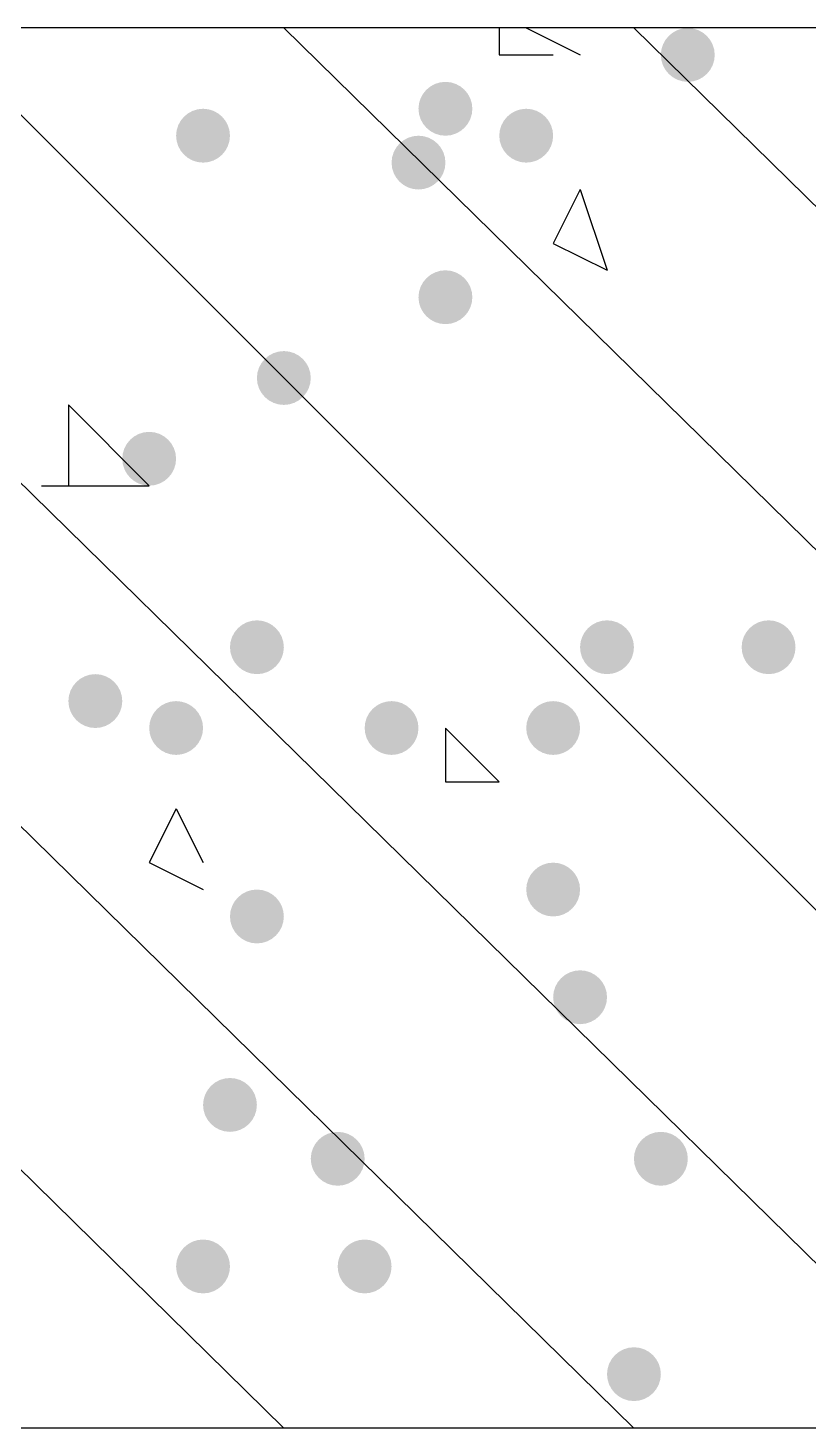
# Model space of a CAD drawing. Header units: inches. Extents: x 11 to 286, y 6 to 196.
# Drawn here: x 93.169 to 94.396, y 91.75 to 93.952 of the extents above; entities that cross this region are included whole.
import ezdxf

# ---------------------------------------------------------------- set-up
doc = ezdxf.new("R2010")
doc.units = ezdxf.units.IN
doc.header["$MEASUREMENT"] = 0
doc.layers.add('PDF_几何图形', color=7, linetype='Continuous')
doc.layers.add('PDF_实体填充', color=7, linetype='Continuous', true_color=0xffffff)

msp = doc.modelspace()

# ---------------------------------------------------------------- hatches: boundary and pattern name
at = {"layer": 'PDF_实体填充', "transparency": 33554559}
h = msp.add_hatch(color=7, dxfattribs=at)
edge = h.paths.add_edge_path(flags=0)
edge.add_spline(control_points=[(94.2481, 93.9094), (94.2481, 93.8862), (94.2291, 93.8671), (94.2058, 93.8671)], knot_values=[0, 0, 0, 0, 1, 1, 1, 1], degree=3, periodic=0)
edge.add_spline(control_points=[(94.2058, 93.8671), (94.1825, 93.8671), (94.1634, 93.8862), (94.1634, 93.9094)], knot_values=[0, 0, 0, 0, 1, 1, 1, 1], degree=3, periodic=0)
edge.add_line((94.1634, 93.9094), (94.1634, 93.9094))
edge.add_spline(control_points=[(94.1634, 93.9094), (94.1634, 93.9327), (94.1825, 93.9518), (94.2058, 93.9518)], knot_values=[0, 0, 0, 0, 1, 1, 1, 1], degree=3, periodic=0)
edge.add_spline(control_points=[(94.2058, 93.9518), (94.2291, 93.9518), (94.2481, 93.9327), (94.2481, 93.9094)], knot_values=[0, 0, 0, 0, 1, 1, 1, 1], degree=3, periodic=0)
edge.add_line((94.2481, 93.9094), (94.2481, 93.9094))
edge.add_line((94.2481, 93.9094), (94.2481, 93.9094))
h = msp.add_hatch(color=7, dxfattribs=at)
edge = h.paths.add_edge_path(flags=0)
edge.add_spline(control_points=[(93.8671, 93.8248), (93.8671, 93.8015), (93.8481, 93.7824), (93.8248, 93.7824)], knot_values=[0, 0, 0, 0, 1, 1, 1, 1], degree=3, periodic=0)
edge.add_spline(control_points=[(93.8248, 93.7824), (93.8015, 93.7824), (93.7824, 93.8015), (93.7824, 93.8248)], knot_values=[0, 0, 0, 0, 1, 1, 1, 1], degree=3, periodic=0)
edge.add_line((93.7824, 93.8248), (93.7824, 93.8248))
edge.add_spline(control_points=[(93.7824, 93.8248), (93.7824, 93.8481), (93.8015, 93.8671), (93.8248, 93.8671)], knot_values=[0, 0, 0, 0, 1, 1, 1, 1], degree=3, periodic=0)
edge.add_spline(control_points=[(93.8248, 93.8671), (93.8481, 93.8671), (93.8671, 93.8481), (93.8671, 93.8248)], knot_values=[0, 0, 0, 0, 1, 1, 1, 1], degree=3, periodic=0)
edge.add_line((93.8671, 93.8248), (93.8671, 93.8248))
edge.add_line((93.8671, 93.8248), (93.8671, 93.8248))
h = msp.add_hatch(color=7, dxfattribs=at)
edge = h.paths.add_edge_path(flags=0)
edge.add_spline(control_points=[(93.4861, 93.7824), (93.4861, 93.7592), (93.4671, 93.7401), (93.4438, 93.7401)], knot_values=[0, 0, 0, 0, 1, 1, 1, 1], degree=3, periodic=0)
edge.add_spline(control_points=[(93.4438, 93.7401), (93.4205, 93.7401), (93.4014, 93.7592), (93.4014, 93.7824)], knot_values=[0, 0, 0, 0, 1, 1, 1, 1], degree=3, periodic=0)
edge.add_line((93.4014, 93.7824), (93.4014, 93.7824))
edge.add_spline(control_points=[(93.4014, 93.7824), (93.4014, 93.8057), (93.4205, 93.8248), (93.4438, 93.8248)], knot_values=[0, 0, 0, 0, 1, 1, 1, 1], degree=3, periodic=0)
edge.add_spline(control_points=[(93.4438, 93.8248), (93.4671, 93.8248), (93.4861, 93.8057), (93.4861, 93.7824)], knot_values=[0, 0, 0, 0, 1, 1, 1, 1], degree=3, periodic=0)
edge.add_line((93.4861, 93.7824), (93.4861, 93.7824))
edge.add_line((93.4861, 93.7824), (93.4861, 93.7824))
h = msp.add_hatch(color=7, dxfattribs=at)
edge = h.paths.add_edge_path(flags=0)
edge.add_spline(control_points=[(93.9941, 93.7824), (93.9941, 93.7592), (93.9751, 93.7401), (93.9518, 93.7401)], knot_values=[0, 0, 0, 0, 1, 1, 1, 1], degree=3, periodic=0)
edge.add_spline(control_points=[(93.9518, 93.7401), (93.9285, 93.7401), (93.9094, 93.7592), (93.9094, 93.7824)], knot_values=[0, 0, 0, 0, 1, 1, 1, 1], degree=3, periodic=0)
edge.add_line((93.9094, 93.7824), (93.9094, 93.7824))
edge.add_spline(control_points=[(93.9094, 93.7824), (93.9094, 93.8057), (93.9285, 93.8248), (93.9518, 93.8248)], knot_values=[0, 0, 0, 0, 1, 1, 1, 1], degree=3, periodic=0)
edge.add_spline(control_points=[(93.9518, 93.8248), (93.9751, 93.8248), (93.9941, 93.8057), (93.9941, 93.7824)], knot_values=[0, 0, 0, 0, 1, 1, 1, 1], degree=3, periodic=0)
edge.add_line((93.9941, 93.7824), (93.9941, 93.7824))
edge.add_line((93.9941, 93.7824), (93.9941, 93.7824))
h = msp.add_hatch(color=7, dxfattribs=at)
edge = h.paths.add_edge_path(flags=0)
edge.add_spline(control_points=[(93.8248, 93.7401), (93.8248, 93.7168), (93.8057, 93.6978), (93.7824, 93.6978)], knot_values=[0, 0, 0, 0, 1, 1, 1, 1], degree=3, periodic=0)
edge.add_spline(control_points=[(93.7824, 93.6978), (93.7592, 93.6978), (93.7401, 93.7168), (93.7401, 93.7401)], knot_values=[0, 0, 0, 0, 1, 1, 1, 1], degree=3, periodic=0)
edge.add_line((93.7401, 93.7401), (93.7401, 93.7401))
edge.add_spline(control_points=[(93.7401, 93.7401), (93.7401, 93.7634), (93.7592, 93.7824), (93.7824, 93.7824)], knot_values=[0, 0, 0, 0, 1, 1, 1, 1], degree=3, periodic=0)
edge.add_spline(control_points=[(93.7824, 93.7824), (93.8057, 93.7824), (93.8248, 93.7634), (93.8248, 93.7401)], knot_values=[0, 0, 0, 0, 1, 1, 1, 1], degree=3, periodic=0)
edge.add_line((93.8248, 93.7401), (93.8248, 93.7401))
edge.add_line((93.8248, 93.7401), (93.8248, 93.7401))
h = msp.add_hatch(color=7, dxfattribs=at)
edge = h.paths.add_edge_path(flags=0)
edge.add_spline(control_points=[(93.8671, 93.5284), (93.8671, 93.5052), (93.8481, 93.4861), (93.8248, 93.4861)], knot_values=[0, 0, 0, 0, 1, 1, 1, 1], degree=3, periodic=0)
edge.add_spline(control_points=[(93.8248, 93.4861), (93.8015, 93.4861), (93.7824, 93.5052), (93.7824, 93.5284)], knot_values=[0, 0, 0, 0, 1, 1, 1, 1], degree=3, periodic=0)
edge.add_line((93.7824, 93.5284), (93.7824, 93.5284))
edge.add_spline(control_points=[(93.7824, 93.5284), (93.7824, 93.5517), (93.8015, 93.5708), (93.8248, 93.5708)], knot_values=[0, 0, 0, 0, 1, 1, 1, 1], degree=3, periodic=0)
edge.add_spline(control_points=[(93.8248, 93.5708), (93.8481, 93.5708), (93.8671, 93.5517), (93.8671, 93.5284)], knot_values=[0, 0, 0, 0, 1, 1, 1, 1], degree=3, periodic=0)
edge.add_line((93.8671, 93.5284), (93.8671, 93.5284))
edge.add_line((93.8671, 93.5284), (93.8671, 93.5284))
h = msp.add_hatch(color=7, dxfattribs=at)
edge = h.paths.add_edge_path(flags=0)
edge.add_spline(control_points=[(93.6131, 93.4014), (93.6131, 93.3782), (93.5941, 93.3591), (93.5708, 93.3591)], knot_values=[0, 0, 0, 0, 1, 1, 1, 1], degree=3, periodic=0)
edge.add_spline(control_points=[(93.5708, 93.3591), (93.5475, 93.3591), (93.5284, 93.3782), (93.5284, 93.4014)], knot_values=[0, 0, 0, 0, 1, 1, 1, 1], degree=3, periodic=0)
edge.add_line((93.5284, 93.4014), (93.5284, 93.4014))
edge.add_spline(control_points=[(93.5284, 93.4014), (93.5284, 93.4247), (93.5475, 93.4438), (93.5708, 93.4438)], knot_values=[0, 0, 0, 0, 1, 1, 1, 1], degree=3, periodic=0)
edge.add_spline(control_points=[(93.5708, 93.4438), (93.5941, 93.4438), (93.6131, 93.4247), (93.6131, 93.4014)], knot_values=[0, 0, 0, 0, 1, 1, 1, 1], degree=3, periodic=0)
edge.add_line((93.6131, 93.4014), (93.6131, 93.4014))
edge.add_line((93.6131, 93.4014), (93.6131, 93.4014))
h = msp.add_hatch(color=7, dxfattribs=at)
edge = h.paths.add_edge_path(flags=0)
edge.add_spline(control_points=[(93.4014, 93.2744), (93.4014, 93.2512), (93.3824, 93.2321), (93.3591, 93.2321)], knot_values=[0, 0, 0, 0, 1, 1, 1, 1], degree=3, periodic=0)
edge.add_spline(control_points=[(93.3591, 93.2321), (93.3358, 93.2321), (93.3168, 93.2512), (93.3168, 93.2744)], knot_values=[0, 0, 0, 0, 1, 1, 1, 1], degree=3, periodic=0)
edge.add_line((93.3168, 93.2744), (93.3168, 93.2744))
edge.add_spline(control_points=[(93.3168, 93.2744), (93.3168, 93.2977), (93.3358, 93.3168), (93.3591, 93.3168)], knot_values=[0, 0, 0, 0, 1, 1, 1, 1], degree=3, periodic=0)
edge.add_spline(control_points=[(93.3591, 93.3168), (93.3824, 93.3168), (93.4014, 93.2977), (93.4014, 93.2744)], knot_values=[0, 0, 0, 0, 1, 1, 1, 1], degree=3, periodic=0)
edge.add_line((93.4014, 93.2744), (93.4014, 93.2744))
edge.add_line((93.4014, 93.2744), (93.4014, 93.2744))
h = msp.add_hatch(color=7, dxfattribs=at)
edge = h.paths.add_edge_path(flags=0)
edge.add_spline(control_points=[(93.5708, 92.9781), (93.5708, 92.9548), (93.5517, 92.9358), (93.5284, 92.9358)], knot_values=[0, 0, 0, 0, 1, 1, 1, 1], degree=3, periodic=0)
edge.add_spline(control_points=[(93.5284, 92.9358), (93.5052, 92.9358), (93.4861, 92.9548), (93.4861, 92.9781)], knot_values=[0, 0, 0, 0, 1, 1, 1, 1], degree=3, periodic=0)
edge.add_line((93.4861, 92.9781), (93.4861, 92.9781))
edge.add_spline(control_points=[(93.4861, 92.9781), (93.4861, 93.0014), (93.5052, 93.0204), (93.5284, 93.0204)], knot_values=[0, 0, 0, 0, 1, 1, 1, 1], degree=3, periodic=0)
edge.add_spline(control_points=[(93.5284, 93.0204), (93.5517, 93.0204), (93.5708, 93.0014), (93.5708, 92.9781)], knot_values=[0, 0, 0, 0, 1, 1, 1, 1], degree=3, periodic=0)
edge.add_line((93.5708, 92.9781), (93.5708, 92.9781))
edge.add_line((93.5708, 92.9781), (93.5708, 92.9781))
h = msp.add_hatch(color=7, dxfattribs=at)
edge = h.paths.add_edge_path(flags=0)
edge.add_spline(control_points=[(94.1211, 92.9781), (94.1211, 92.9548), (94.1021, 92.9358), (94.0788, 92.9358)], knot_values=[0, 0, 0, 0, 1, 1, 1, 1], degree=3, periodic=0)
edge.add_spline(control_points=[(94.0788, 92.9358), (94.0555, 92.9358), (94.0364, 92.9548), (94.0364, 92.9781)], knot_values=[0, 0, 0, 0, 1, 1, 1, 1], degree=3, periodic=0)
edge.add_line((94.0364, 92.9781), (94.0364, 92.9781))
edge.add_spline(control_points=[(94.0364, 92.9781), (94.0364, 93.0014), (94.0555, 93.0204), (94.0788, 93.0204)], knot_values=[0, 0, 0, 0, 1, 1, 1, 1], degree=3, periodic=0)
edge.add_spline(control_points=[(94.0788, 93.0204), (94.1021, 93.0204), (94.1211, 93.0014), (94.1211, 92.9781)], knot_values=[0, 0, 0, 0, 1, 1, 1, 1], degree=3, periodic=0)
edge.add_line((94.1211, 92.9781), (94.1211, 92.9781))
edge.add_line((94.1211, 92.9781), (94.1211, 92.9781))
h = msp.add_hatch(color=7, dxfattribs=at)
edge = h.paths.add_edge_path(flags=0)
edge.add_spline(control_points=[(94.3751, 92.9781), (94.3751, 92.9548), (94.3561, 92.9358), (94.3328, 92.9358)], knot_values=[0, 0, 0, 0, 1, 1, 1, 1], degree=3, periodic=0)
edge.add_spline(control_points=[(94.3328, 92.9358), (94.3095, 92.9358), (94.2904, 92.9548), (94.2904, 92.9781)], knot_values=[0, 0, 0, 0, 1, 1, 1, 1], degree=3, periodic=0)
edge.add_line((94.2904, 92.9781), (94.2904, 92.9781))
edge.add_spline(control_points=[(94.2904, 92.9781), (94.2904, 93.0014), (94.3095, 93.0204), (94.3328, 93.0204)], knot_values=[0, 0, 0, 0, 1, 1, 1, 1], degree=3, periodic=0)
edge.add_spline(control_points=[(94.3328, 93.0204), (94.3561, 93.0204), (94.3751, 93.0014), (94.3751, 92.9781)], knot_values=[0, 0, 0, 0, 1, 1, 1, 1], degree=3, periodic=0)
edge.add_line((94.3751, 92.9781), (94.3751, 92.9781))
edge.add_line((94.3751, 92.9781), (94.3751, 92.9781))
h = msp.add_hatch(color=7, dxfattribs=at)
edge = h.paths.add_edge_path(flags=0)
edge.add_spline(control_points=[(93.3168, 92.8934), (93.3168, 92.8702), (93.2977, 92.8511), (93.2744, 92.8511)], knot_values=[0, 0, 0, 0, 1, 1, 1, 1], degree=3, periodic=0)
edge.add_spline(control_points=[(93.2744, 92.8511), (93.2512, 92.8511), (93.2321, 92.8702), (93.2321, 92.8934)], knot_values=[0, 0, 0, 0, 1, 1, 1, 1], degree=3, periodic=0)
edge.add_line((93.2321, 92.8934), (93.2321, 92.8934))
edge.add_spline(control_points=[(93.2321, 92.8934), (93.2321, 92.9167), (93.2512, 92.9358), (93.2744, 92.9358)], knot_values=[0, 0, 0, 0, 1, 1, 1, 1], degree=3, periodic=0)
edge.add_spline(control_points=[(93.2744, 92.9358), (93.2977, 92.9358), (93.3168, 92.9167), (93.3168, 92.8934)], knot_values=[0, 0, 0, 0, 1, 1, 1, 1], degree=3, periodic=0)
edge.add_line((93.3168, 92.8934), (93.3168, 92.8934))
edge.add_line((93.3168, 92.8934), (93.3168, 92.8934))
h = msp.add_hatch(color=7, dxfattribs=at)
edge = h.paths.add_edge_path(flags=0)
edge.add_spline(control_points=[(93.4438, 92.8511), (93.4438, 92.8278), (93.4247, 92.8088), (93.4014, 92.8088)], knot_values=[0, 0, 0, 0, 1, 1, 1, 1], degree=3, periodic=0)
edge.add_spline(control_points=[(93.4014, 92.8088), (93.3782, 92.8088), (93.3591, 92.8278), (93.3591, 92.8511)], knot_values=[0, 0, 0, 0, 1, 1, 1, 1], degree=3, periodic=0)
edge.add_line((93.3591, 92.8511), (93.3591, 92.8511))
edge.add_spline(control_points=[(93.3591, 92.8511), (93.3591, 92.8744), (93.3782, 92.8934), (93.4014, 92.8934)], knot_values=[0, 0, 0, 0, 1, 1, 1, 1], degree=3, periodic=0)
edge.add_spline(control_points=[(93.4014, 92.8934), (93.4247, 92.8934), (93.4438, 92.8744), (93.4438, 92.8511)], knot_values=[0, 0, 0, 0, 1, 1, 1, 1], degree=3, periodic=0)
edge.add_line((93.4438, 92.8511), (93.4438, 92.8511))
edge.add_line((93.4438, 92.8511), (93.4438, 92.8511))
h = msp.add_hatch(color=7, dxfattribs=at)
edge = h.paths.add_edge_path(flags=0)
edge.add_spline(control_points=[(93.7824, 92.8511), (93.7824, 92.8278), (93.7634, 92.8088), (93.7401, 92.8088)], knot_values=[0, 0, 0, 0, 1, 1, 1, 1], degree=3, periodic=0)
edge.add_spline(control_points=[(93.7401, 92.8088), (93.7168, 92.8088), (93.6978, 92.8278), (93.6978, 92.8511)], knot_values=[0, 0, 0, 0, 1, 1, 1, 1], degree=3, periodic=0)
edge.add_line((93.6978, 92.8511), (93.6978, 92.8511))
edge.add_spline(control_points=[(93.6978, 92.8511), (93.6978, 92.8744), (93.7168, 92.8934), (93.7401, 92.8934)], knot_values=[0, 0, 0, 0, 1, 1, 1, 1], degree=3, periodic=0)
edge.add_spline(control_points=[(93.7401, 92.8934), (93.7634, 92.8934), (93.7824, 92.8744), (93.7824, 92.8511)], knot_values=[0, 0, 0, 0, 1, 1, 1, 1], degree=3, periodic=0)
edge.add_line((93.7824, 92.8511), (93.7824, 92.8511))
edge.add_line((93.7824, 92.8511), (93.7824, 92.8511))
h = msp.add_hatch(color=7, dxfattribs=at)
edge = h.paths.add_edge_path(flags=0)
edge.add_spline(control_points=[(94.0364, 92.8511), (94.0364, 92.8278), (94.0174, 92.8088), (93.9941, 92.8088)], knot_values=[0, 0, 0, 0, 1, 1, 1, 1], degree=3, periodic=0)
edge.add_spline(control_points=[(93.9941, 92.8088), (93.9708, 92.8088), (93.9518, 92.8278), (93.9518, 92.8511)], knot_values=[0, 0, 0, 0, 1, 1, 1, 1], degree=3, periodic=0)
edge.add_line((93.9518, 92.8511), (93.9518, 92.8511))
edge.add_spline(control_points=[(93.9518, 92.8511), (93.9518, 92.8744), (93.9708, 92.8934), (93.9941, 92.8934)], knot_values=[0, 0, 0, 0, 1, 1, 1, 1], degree=3, periodic=0)
edge.add_spline(control_points=[(93.9941, 92.8934), (94.0174, 92.8934), (94.0364, 92.8744), (94.0364, 92.8511)], knot_values=[0, 0, 0, 0, 1, 1, 1, 1], degree=3, periodic=0)
edge.add_line((94.0364, 92.8511), (94.0364, 92.8511))
edge.add_line((94.0364, 92.8511), (94.0364, 92.8511))
h = msp.add_hatch(color=7, dxfattribs=at)
edge = h.paths.add_edge_path(flags=0)
edge.add_spline(control_points=[(94.0364, 92.5971), (94.0364, 92.5738), (94.0174, 92.5548), (93.9941, 92.5548)], knot_values=[0, 0, 0, 0, 1, 1, 1, 1], degree=3, periodic=0)
edge.add_spline(control_points=[(93.9941, 92.5548), (93.9708, 92.5548), (93.9518, 92.5738), (93.9518, 92.5971)], knot_values=[0, 0, 0, 0, 1, 1, 1, 1], degree=3, periodic=0)
edge.add_line((93.9518, 92.5971), (93.9518, 92.5971))
edge.add_spline(control_points=[(93.9518, 92.5971), (93.9518, 92.6204), (93.9708, 92.6394), (93.9941, 92.6394)], knot_values=[0, 0, 0, 0, 1, 1, 1, 1], degree=3, periodic=0)
edge.add_spline(control_points=[(93.9941, 92.6394), (94.0174, 92.6394), (94.0364, 92.6204), (94.0364, 92.5971)], knot_values=[0, 0, 0, 0, 1, 1, 1, 1], degree=3, periodic=0)
edge.add_line((94.0364, 92.5971), (94.0364, 92.5971))
edge.add_line((94.0364, 92.5971), (94.0364, 92.5971))
h = msp.add_hatch(color=7, dxfattribs=at)
edge = h.paths.add_edge_path(flags=0)
edge.add_spline(control_points=[(93.5708, 92.5548), (93.5708, 92.5315), (93.5517, 92.5124), (93.5284, 92.5124)], knot_values=[0, 0, 0, 0, 1, 1, 1, 1], degree=3, periodic=0)
edge.add_spline(control_points=[(93.5284, 92.5124), (93.5052, 92.5124), (93.4861, 92.5315), (93.4861, 92.5548)], knot_values=[0, 0, 0, 0, 1, 1, 1, 1], degree=3, periodic=0)
edge.add_line((93.4861, 92.5548), (93.4861, 92.5548))
edge.add_spline(control_points=[(93.4861, 92.5548), (93.4861, 92.5781), (93.5052, 92.5971), (93.5284, 92.5971)], knot_values=[0, 0, 0, 0, 1, 1, 1, 1], degree=3, periodic=0)
edge.add_spline(control_points=[(93.5284, 92.5971), (93.5517, 92.5971), (93.5708, 92.5781), (93.5708, 92.5548)], knot_values=[0, 0, 0, 0, 1, 1, 1, 1], degree=3, periodic=0)
edge.add_line((93.5708, 92.5548), (93.5708, 92.5548))
edge.add_line((93.5708, 92.5548), (93.5708, 92.5548))
h = msp.add_hatch(color=7, dxfattribs=at)
edge = h.paths.add_edge_path(flags=0)
edge.add_spline(control_points=[(94.0788, 92.4278), (94.0788, 92.4045), (94.0597, 92.3854), (94.0364, 92.3854)], knot_values=[0, 0, 0, 0, 1, 1, 1, 1], degree=3, periodic=0)
edge.add_spline(control_points=[(94.0364, 92.3854), (94.0132, 92.3854), (93.9941, 92.4045), (93.9941, 92.4278)], knot_values=[0, 0, 0, 0, 1, 1, 1, 1], degree=3, periodic=0)
edge.add_line((93.9941, 92.4278), (93.9941, 92.4278))
edge.add_spline(control_points=[(93.9941, 92.4278), (93.9941, 92.4511), (94.0132, 92.4701), (94.0364, 92.4701)], knot_values=[0, 0, 0, 0, 1, 1, 1, 1], degree=3, periodic=0)
edge.add_spline(control_points=[(94.0364, 92.4701), (94.0597, 92.4701), (94.0788, 92.4511), (94.0788, 92.4278)], knot_values=[0, 0, 0, 0, 1, 1, 1, 1], degree=3, periodic=0)
edge.add_line((94.0788, 92.4278), (94.0788, 92.4278))
edge.add_line((94.0788, 92.4278), (94.0788, 92.4278))
h = msp.add_hatch(color=7, dxfattribs=at)
edge = h.paths.add_edge_path(flags=0)
edge.add_spline(control_points=[(93.5284, 92.2584), (93.5284, 92.2352), (93.5094, 92.2161), (93.4861, 92.2161)], knot_values=[0, 0, 0, 0, 1, 1, 1, 1], degree=3, periodic=0)
edge.add_spline(control_points=[(93.4861, 92.2161), (93.4628, 92.2161), (93.4438, 92.2352), (93.4438, 92.2584)], knot_values=[0, 0, 0, 0, 1, 1, 1, 1], degree=3, periodic=0)
edge.add_line((93.4438, 92.2584), (93.4438, 92.2584))
edge.add_spline(control_points=[(93.4438, 92.2584), (93.4438, 92.2817), (93.4628, 92.3008), (93.4861, 92.3008)], knot_values=[0, 0, 0, 0, 1, 1, 1, 1], degree=3, periodic=0)
edge.add_spline(control_points=[(93.4861, 92.3008), (93.5094, 92.3008), (93.5284, 92.2817), (93.5284, 92.2584)], knot_values=[0, 0, 0, 0, 1, 1, 1, 1], degree=3, periodic=0)
edge.add_line((93.5284, 92.2584), (93.5284, 92.2584))
edge.add_line((93.5284, 92.2584), (93.5284, 92.2584))
h = msp.add_hatch(color=7, dxfattribs=at)
edge = h.paths.add_edge_path(flags=0)
edge.add_spline(control_points=[(93.6978, 92.1738), (93.6978, 92.1505), (93.6787, 92.1314), (93.6554, 92.1314)], knot_values=[0, 0, 0, 0, 1, 1, 1, 1], degree=3, periodic=0)
edge.add_spline(control_points=[(93.6554, 92.1314), (93.6322, 92.1314), (93.6131, 92.1505), (93.6131, 92.1738)], knot_values=[0, 0, 0, 0, 1, 1, 1, 1], degree=3, periodic=0)
edge.add_line((93.6131, 92.1738), (93.6131, 92.1738))
edge.add_spline(control_points=[(93.6131, 92.1738), (93.6131, 92.1971), (93.6322, 92.2161), (93.6554, 92.2161)], knot_values=[0, 0, 0, 0, 1, 1, 1, 1], degree=3, periodic=0)
edge.add_spline(control_points=[(93.6554, 92.2161), (93.6787, 92.2161), (93.6978, 92.1971), (93.6978, 92.1738)], knot_values=[0, 0, 0, 0, 1, 1, 1, 1], degree=3, periodic=0)
edge.add_line((93.6978, 92.1738), (93.6978, 92.1738))
edge.add_line((93.6978, 92.1738), (93.6978, 92.1738))
h = msp.add_hatch(color=7, dxfattribs=at)
edge = h.paths.add_edge_path(flags=0)
edge.add_spline(control_points=[(94.2058, 92.1738), (94.2058, 92.1505), (94.1867, 92.1314), (94.1634, 92.1314)], knot_values=[0, 0, 0, 0, 1, 1, 1, 1], degree=3, periodic=0)
edge.add_spline(control_points=[(94.1634, 92.1314), (94.1402, 92.1314), (94.1211, 92.1505), (94.1211, 92.1738)], knot_values=[0, 0, 0, 0, 1, 1, 1, 1], degree=3, periodic=0)
edge.add_line((94.1211, 92.1738), (94.1211, 92.1738))
edge.add_spline(control_points=[(94.1211, 92.1738), (94.1211, 92.1971), (94.1402, 92.2161), (94.1634, 92.2161)], knot_values=[0, 0, 0, 0, 1, 1, 1, 1], degree=3, periodic=0)
edge.add_spline(control_points=[(94.1634, 92.2161), (94.1867, 92.2161), (94.2058, 92.1971), (94.2058, 92.1738)], knot_values=[0, 0, 0, 0, 1, 1, 1, 1], degree=3, periodic=0)
edge.add_line((94.2058, 92.1738), (94.2058, 92.1738))
edge.add_line((94.2058, 92.1738), (94.2058, 92.1738))
h = msp.add_hatch(color=7, dxfattribs=at)
edge = h.paths.add_edge_path(flags=0)
edge.add_spline(control_points=[(93.4861, 92.0044), (93.4861, 91.9812), (93.4671, 91.9621), (93.4438, 91.9621)], knot_values=[0, 0, 0, 0, 1, 1, 1, 1], degree=3, periodic=0)
edge.add_spline(control_points=[(93.4438, 91.9621), (93.4205, 91.9621), (93.4014, 91.9812), (93.4014, 92.0044)], knot_values=[0, 0, 0, 0, 1, 1, 1, 1], degree=3, periodic=0)
edge.add_line((93.4014, 92.0044), (93.4014, 92.0044))
edge.add_spline(control_points=[(93.4014, 92.0044), (93.4014, 92.0277), (93.4205, 92.0468), (93.4438, 92.0468)], knot_values=[0, 0, 0, 0, 1, 1, 1, 1], degree=3, periodic=0)
edge.add_spline(control_points=[(93.4438, 92.0468), (93.4671, 92.0468), (93.4861, 92.0277), (93.4861, 92.0044)], knot_values=[0, 0, 0, 0, 1, 1, 1, 1], degree=3, periodic=0)
edge.add_line((93.4861, 92.0044), (93.4861, 92.0044))
edge.add_line((93.4861, 92.0044), (93.4861, 92.0044))
h = msp.add_hatch(color=7, dxfattribs=at)
edge = h.paths.add_edge_path(flags=0)
edge.add_spline(control_points=[(93.7401, 92.0044), (93.7401, 91.9812), (93.7211, 91.9621), (93.6978, 91.9621)], knot_values=[0, 0, 0, 0, 1, 1, 1, 1], degree=3, periodic=0)
edge.add_spline(control_points=[(93.6978, 91.9621), (93.6745, 91.9621), (93.6554, 91.9812), (93.6554, 92.0044)], knot_values=[0, 0, 0, 0, 1, 1, 1, 1], degree=3, periodic=0)
edge.add_line((93.6554, 92.0044), (93.6554, 92.0044))
edge.add_spline(control_points=[(93.6554, 92.0044), (93.6554, 92.0277), (93.6745, 92.0468), (93.6978, 92.0468)], knot_values=[0, 0, 0, 0, 1, 1, 1, 1], degree=3, periodic=0)
edge.add_spline(control_points=[(93.6978, 92.0468), (93.7211, 92.0468), (93.7401, 92.0277), (93.7401, 92.0044)], knot_values=[0, 0, 0, 0, 1, 1, 1, 1], degree=3, periodic=0)
edge.add_line((93.7401, 92.0044), (93.7401, 92.0044))
edge.add_line((93.7401, 92.0044), (93.7401, 92.0044))
h = msp.add_hatch(color=7, dxfattribs=at)
edge = h.paths.add_edge_path(flags=0)
edge.add_spline(control_points=[(94.1634, 91.8351), (94.1634, 91.8118), (94.1444, 91.7928), (94.1211, 91.7928)], knot_values=[0, 0, 0, 0, 1, 1, 1, 1], degree=3, periodic=0)
edge.add_spline(control_points=[(94.1211, 91.7928), (94.0978, 91.7928), (94.0788, 91.8118), (94.0788, 91.8351)], knot_values=[0, 0, 0, 0, 1, 1, 1, 1], degree=3, periodic=0)
edge.add_line((94.0788, 91.8351), (94.0788, 91.8351))
edge.add_spline(control_points=[(94.0788, 91.8351), (94.0788, 91.8584), (94.0978, 91.8774), (94.1211, 91.8774)], knot_values=[0, 0, 0, 0, 1, 1, 1, 1], degree=3, periodic=0)
edge.add_spline(control_points=[(94.1211, 91.8774), (94.1444, 91.8774), (94.1634, 91.8584), (94.1634, 91.8351)], knot_values=[0, 0, 0, 0, 1, 1, 1, 1], degree=3, periodic=0)
edge.add_line((94.1634, 91.8351), (94.1634, 91.8351))
edge.add_line((94.1634, 91.8351), (94.1634, 91.8351))

# ---------------------------------------------------------------- linework, layer by layer
at = {"layer": 'PDF_几何图形'}
for p, q in [((121.7224, 93.9518), (82.5218, 93.9518)), ((91.3271, 93.9518), (93.5708, 91.7504)), ((91.8774, 93.9518), (94.1211, 91.7504)), ((92.4278, 93.9518), (94.6714, 91.7504)), ((93.0204, 93.9518), (95.2218, 91.7504)), ((93.5708, 93.9518), (95.8144, 91.7504)), ((93.9094, 93.9518), (93.9094, 93.9094)), ((93.9518, 93.9518), (94.0364, 93.9094)), ((94.1211, 93.9518), (96.3648, 91.7504)), ((93.9094, 93.9094), (93.9941, 93.9094)), ((94.0364, 93.6978), (93.9941, 93.6131)), ((94.0364, 93.6978), (94.0788, 93.5708)), ((93.9941, 93.6131), (94.0788, 93.5708)), ((93.2321, 93.3591), (93.3591, 93.2321)), ((93.2321, 93.3591), (93.2321, 93.2321)), ((93.1898, 93.2321), (93.3591, 93.2321)), ((93.8248, 92.8511), (93.9094, 92.7664)), ((93.8248, 92.8511), (93.8248, 92.7664)), ((93.8248, 92.7664), (93.9094, 92.7664)), ((93.4014, 92.7241), (93.3591, 92.6394)), ((93.4014, 92.7241), (93.4438, 92.6394)), ((93.3591, 92.6394), (93.4438, 92.5971)), ((121.7224, 91.7504), (84.6384, 91.7504))]:
    msp.add_line(p, q, dxfattribs=at)

doc.saveas('drawing.dxf')
